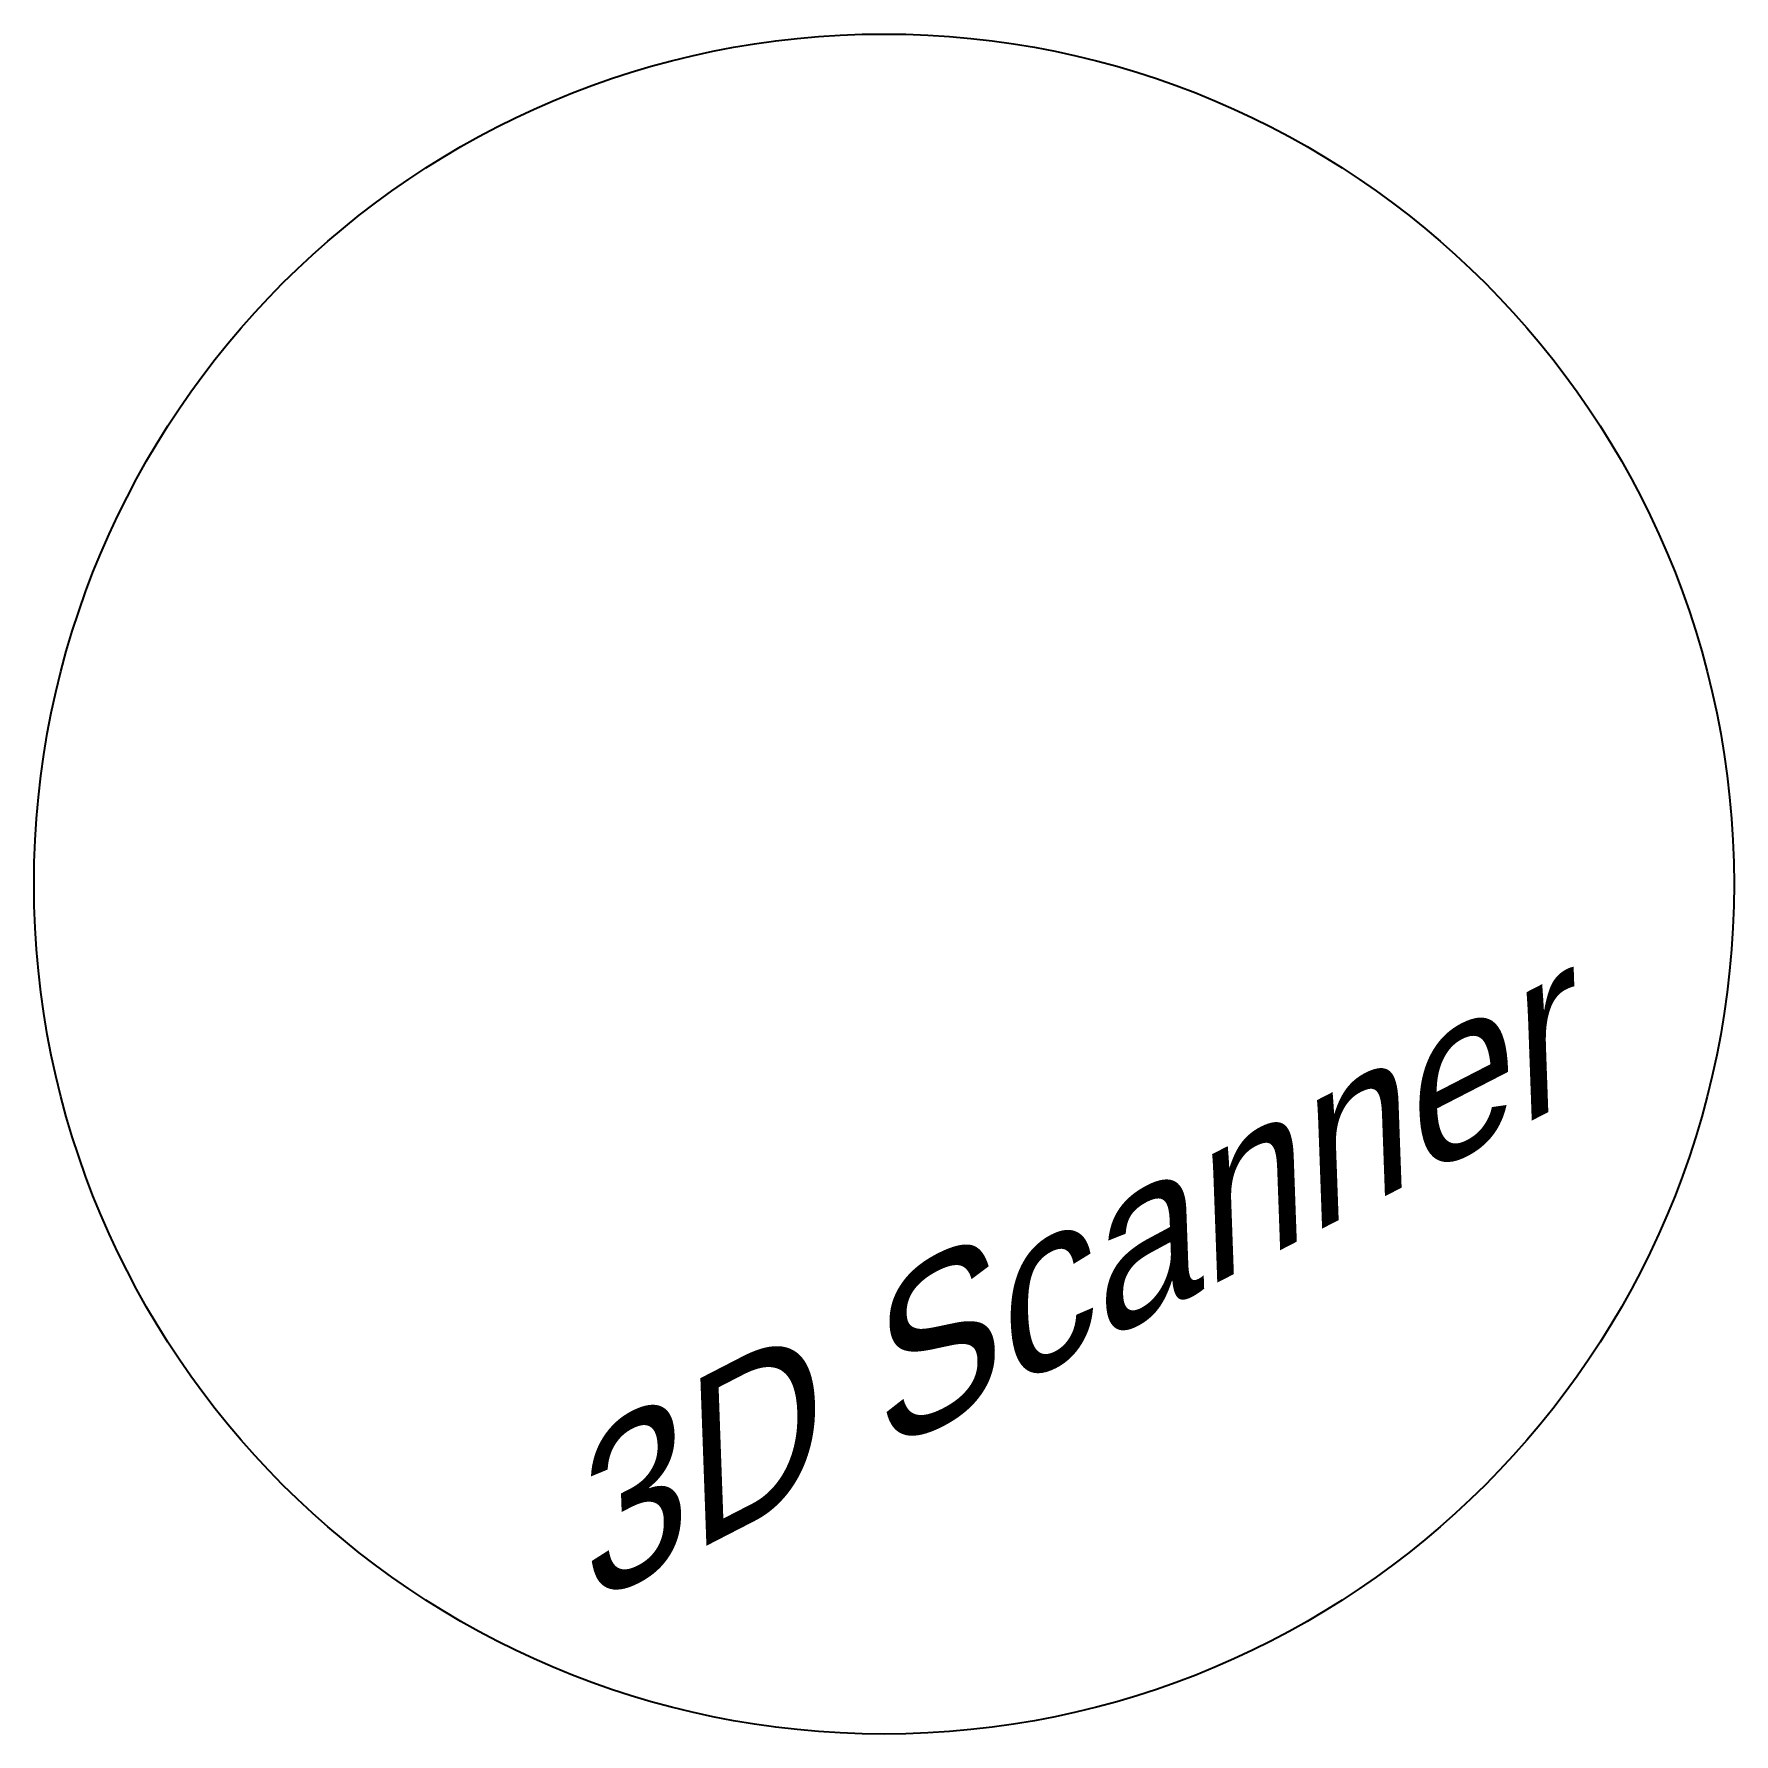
# Model space of a CAD drawing. Header units: inches. Extents: x 11.86 to 16.9, y 6.63 to 11.67.
import ezdxf

# ---------------------------------------------------------------- set-up
doc = ezdxf.new("R2010")
doc.units = ezdxf.units.IN
doc.header["$MEASUREMENT"] = 0
doc.styles.get("Standard").update_dxf_attribs({"font": 'Arial.ttf'})

msp = doc.modelspace()

# ---------------------------------------------------------------- linework, layer by layer
msp.add_circle((14.3831, 9.1457), 2.52)

# ---------------------------------------------------------------- texts
at = {"oblique": 25.1856}
msp.add_text('3D Scanner', height=0.45, rotation=27.2553, dxfattribs=at).set_placement((13.5, 7))

doc.saveas('drawing.dxf')
